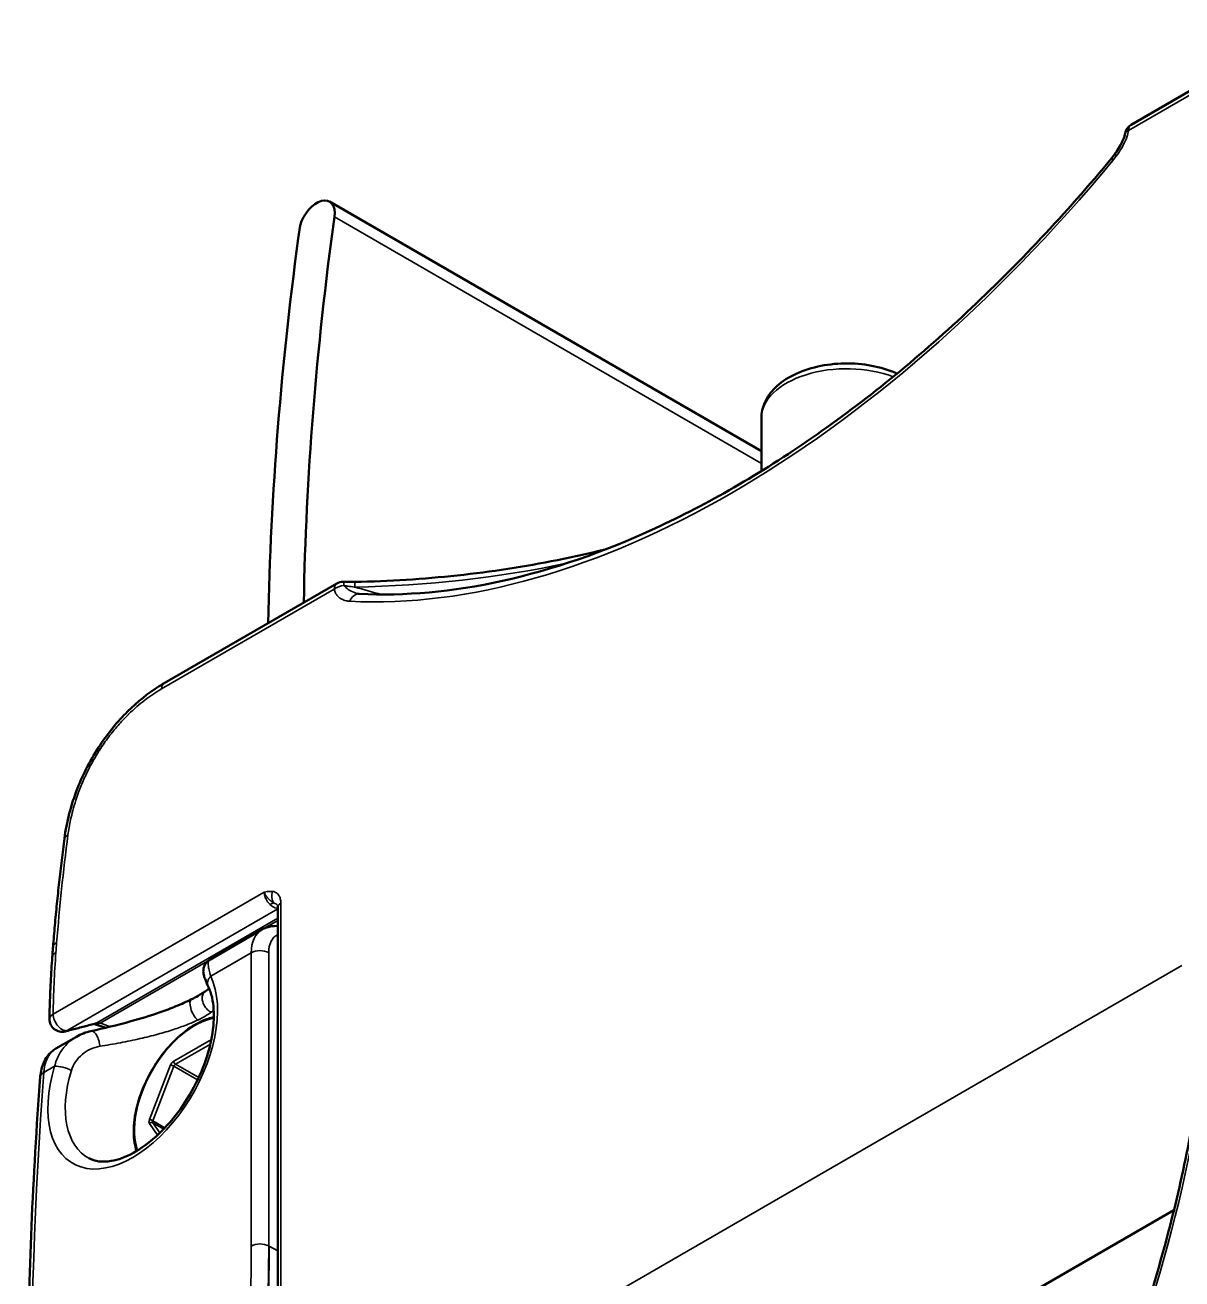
# Model space of a CAD drawing. Header units: millimetres. Extents: x 0 to 3000, y 0 to 3000.
# Drawn here: x 1927.85 to 1973.94, y 925.2 to 975.14 of the extents above; entities that cross this region are included whole.
import ezdxf

# ---------------------------------------------------------------- set-up
doc = ezdxf.new("R2010")
doc.units = ezdxf.units.MM
doc.layers.add('Visible (ANSI)', color=7, linetype='Continuous', lineweight=50)
doc.layers.add('Visible Narrow (ANSI)', color=7, linetype='Continuous', lineweight=35)

msp = doc.modelspace()

# ---------------------------------------------------------------- linework, layer by layer
at = {"layer": 'Visible (ANSI)'}
for p, q in [((1978.7931, 975.1382), (1971.9166, 971.168)), ((1957.185, 958.1709), (1939.9758, 968.1066)), ((1957.185, 957.3774), (1957.185, 959.4879)), ((1933.3916, 948.9256), (1940.2681, 952.8957)), ((1937.9212, 916.8012), (1937.9212, 940.0039)), ((1937.282, 939.1105), (1935.2097, 937.9141)), ((1937.9212, 939.2612), (1937.7836, 939.2552)), ((1929.8948, 934.8455), (1929.0746, 934.372)), ((1930.4716, 935.0709), (1930.4716, 935.0709)), ((1963.3725, 922.0244), (1973.6214, 927.9415))]:
    msp.add_line(p, q, dxfattribs=at)
for centre, start, end in [((1972.1666, 970.735), 120.00012, 170.00731), ((1940.5181, 952.4627), 88.56845, 120), ((1929.3227, 935.5415), 179.26707, 284.37665)]:
    msp.add_arc(centre, 0.5, start, end, dxfattribs=at)
for centre, major_axis, ratio, start_param, end_param in [((1939.4706, 967.2314), (0.5053, 0.8752), 0.5773503, 5.3266613, 8.2627404), ((2023.7881, 999.0866), (-60, -103.923), 0.5773503, 5.3266613, 5.4770725), ((2023.7881, 999.0866), (61, 105.6551), 0.5773503, 2.1833783, 2.3358195), ((1941.1406, 951.9869), (0.0259, 0.4993), 0.783219, 6.2831768, 6.2832507), ((1938.3126, 937.3969), (-1.0395, 1.7083), 0.5922676, 6.2695342, 6.2695409)]:
    msp.add_ellipse(centre, major_axis=major_axis, ratio=ratio, start_param=start_param, end_param=end_param, dxfattribs=at)
for points, knots in [([(1971.1585, 969.8586), (1971.2814, 970.0069), (1971.3981, 970.1749), (1971.5334, 970.4251), (1971.5703, 970.5023), (1971.6175, 970.62), (1971.6322, 970.6614), (1971.6574, 970.7435), (1971.6677, 970.785), (1971.6741, 970.8217)], [0, 0, 0, 0, 0.05990037, 0.05990037, 0.0854279, 0.0854279, 0.09917802, 0.09917802, 0.1135708, 0.1135708, 0.1135708, 0.1135708]), ([(1941.1665, 952.4862), (1942.9727, 952.3926), (1944.8847, 952.5643), (1948.8453, 953.4395), (1950.8936, 954.143), (1955.0414, 956.0582), (1957.1407, 957.2698), (1961.3035, 960.1544), (1963.3668, 961.8272), (1967.3729, 965.5677), (1969.3156, 967.6352), (1971.1585, 969.8586)], [4.21347434, 4.21347434, 4.21347434, 4.21347434, 4.41303559, 4.41303559, 4.61259683, 4.61259683, 4.81215808, 4.81215808, 5.01171932, 5.01171932, 5.21128057, 5.21128057, 5.21128057, 5.21128057]), ([(1957.185, 959.4879), (1957.185, 959.7017), (1957.2331, 959.9146), (1957.4166, 960.3252), (1957.5585, 960.5195), (1957.9353, 960.8909), (1958.1824, 961.0601), (1958.7531, 961.3462), (1959.0808, 961.4593), (1959.7714, 961.6139), (1960.1339, 961.6557), (1960.8594, 961.6672), (1961.2222, 961.6372), (1961.9184, 961.5072), (1962.2516, 961.4069), (1962.565, 961.268), (1962.5762, 961.2629), (1962.5873, 961.2579)], [0.7853982, 0.7853982, 0.7853982, 0.7853982, 1.0379619, 1.0379619, 1.3153343, 1.3153343, 1.6411406, 1.6411406, 1.9863243, 1.9863243, 2.328869, 2.328869, 2.6690859, 2.6690859, 3.0110063, 3.0110063, 3.0237214, 3.0237214, 3.0237214, 3.0237214]), ([(1940.9834, 952.9618), (1942.3513, 952.9875), (1943.7196, 953.0735), (1946.4221, 953.3638), (1947.7563, 953.568), (1949.7176, 953.9612), (1950.3697, 954.1083), (1951.011, 954.2694)], [3.92471115, 3.92471115, 3.92471115, 3.92471115, 4.08226877, 4.08226877, 4.23982638, 4.23982638, 4.31990328, 4.31990328, 4.31990328, 4.31990328]), ([(1929.4167, 942.7409), (1929.5006, 943.3859), (1929.6762, 944.0733), (1930.1717, 945.3313), (1930.4797, 945.9229), (1931.1633, 946.9491), (1931.5378, 947.4054), (1932.3308, 948.1933), (1932.7583, 948.5331), (1933.2555, 948.8453), (1933.3235, 948.8863), (1933.3916, 948.9256)], [0, 0, 0, 0, 0.2190264, 0.2190264, 0.41347566, 0.41347566, 0.59027773, 0.59027773, 0.76849767, 0.76849767, 0.79664869, 0.79664869, 0.79664869, 0.79664869]), ([(1929.4169, 942.7409), (1929.379, 942.45), (1929.3427, 942.1596), (1929.2731, 941.58), (1929.2398, 941.2908), (1929.1762, 940.7137), (1929.146, 940.4258), (1929.0885, 939.8512), (1929.0613, 939.5646), (1929.0098, 938.9927), (1928.9857, 938.7074), (1928.963, 938.4228)], [2.980669984, 2.980669984, 2.980669984, 2.980669984, 2.993639234, 2.993639234, 3.006608485, 3.006608485, 3.019577735, 3.019577735, 3.032546985, 3.032546985, 3.045516235, 3.045516235, 3.045516235, 3.045516235]), ([(1937.9212, 940.0039), (1937.9212, 940.0337), (1937.918, 940.0576), (1937.9112, 940.0875), (1937.9077, 940.0948), (1937.9066, 940.097), (1937.9065, 940.0971), (1937.9065, 940.0971)], [0, 0, 0, 0, 0.014915954, 0.014915954, 0.028962663, 0.028962663, 0.031615767, 0.031615767, 0.031615767, 0.031615767]), ([(1937.287, 939.1134), (1937.3174, 939.131), (1937.3488, 939.147), (1937.4128, 939.1758), (1937.4455, 939.1885), (1937.5118, 939.2107), (1937.5454, 939.2201), (1937.613, 939.2356), (1937.6471, 939.2417), (1937.7153, 939.2507), (1937.7495, 939.2537), (1937.7836, 939.2552)], [5.49808068, 5.49808068, 5.49808068, 5.49808068, 5.55901038, 5.55901038, 5.61994008, 5.61994008, 5.68086978, 5.68086978, 5.74179948, 5.74179948, 5.80268917, 5.80268917, 5.80268917, 5.80268917]), ([(1928.963, 938.4228), (1928.9609, 938.3967), (1928.9589, 938.3707), (1928.9548, 938.3186), (1928.9527, 938.2925), (1928.9487, 938.2405), (1928.9467, 938.2144), (1928.9427, 938.1624), (1928.9407, 938.1364), (1928.9367, 938.0844), (1928.9348, 938.0583), (1928.9328, 938.0323)], [3.0455162354, 3.0455162354, 3.0455162354, 3.0455162354, 3.0467128187, 3.0467128187, 3.047909402, 3.047909402, 3.0491059853, 3.0491059853, 3.0503025686, 3.0503025686, 3.0514991519, 3.0514991519, 3.0514991519, 3.0514991519]), ([(1928.8227, 935.5479), (1928.8248, 935.7109), (1928.8279, 935.8744), (1928.8363, 936.2025), (1928.8416, 936.3671), (1928.8542, 936.6974), (1928.8615, 936.8631), (1928.8783, 937.1954), (1928.8877, 937.3621), (1928.9087, 937.6965), (1928.9203, 937.8642), (1928.9328, 938.0323)], [3.156473207, 3.156473207, 3.156473207, 3.156473207, 3.171515797, 3.171515797, 3.186558387, 3.186558387, 3.201600976, 3.201600976, 3.216643566, 3.216643566, 3.231686155, 3.231686155, 3.231686155, 3.231686155]), ([(1935.1496, 936.8449), (1935.0937, 936.9647), (1935.0509, 937.0634), (1934.9985, 937.2022), (1934.9817, 937.2497), (1934.9617, 937.3366), (1934.9562, 937.366), (1934.9501, 937.4294), (1934.949, 937.4628), (1934.9552, 937.546), (1934.9656, 937.5983), (1935.0025, 937.6959), (1935.0281, 937.7424), (1935.0949, 937.8284), (1935.1379, 937.8681), (1935.1933, 937.9044), (1935.2014, 937.9093), (1935.2096, 937.914)], [0, 0, 0, 0, 0.05841951, 0.05841951, 0.09423401, 0.09423401, 0.10982161, 0.10982161, 0.12341719, 0.12341719, 0.14116473, 0.14116473, 0.15785926, 0.15785926, 0.17583528, 0.17583528, 0.17883103, 0.17883103, 0.17883103, 0.17883103]), ([(1930.3928, 930.0064), (1930.6293, 929.8831), (1930.9237, 929.8374), (1931.5519, 929.9445), (1931.8517, 930.0512), (1932.4621, 930.3851), (1932.7712, 930.6069), (1933.3745, 931.1511), (1933.6684, 931.4741), (1934.2074, 932.1906), (1934.4519, 932.5847), (1934.8632, 933.4006), (1935.0297, 933.8224), (1935.2674, 934.6451), (1935.339, 935.046), (1935.3858, 935.7803), (1935.3619, 936.114), (1935.2612, 936.5646), (1935.2106, 936.7142), (1935.1496, 936.8449)], [3.951686, 3.951686, 3.951686, 3.951686, 4.3736946, 4.3736946, 4.6861414, 4.6861414, 4.9864278, 4.9864278, 5.2896987, 5.2896987, 5.5958204, 5.5958204, 5.9024081, 5.9024081, 6.2069076, 6.2069076, 6.507829, 6.507829, 6.6846163, 6.6846163, 6.6846163, 6.6846163]), ([(1934.4861, 936.339), (1934.6672, 936.4293), (1934.8311, 936.5216), (1934.9857, 936.6223), (1935.0081, 936.6373), (1935.0297, 936.6521)], [0, 0, 0, 0, 0.06790474, 0.06790474, 0.079969024, 0.079969024, 0.079969024, 0.079969024]), ([(1930.4716, 935.0709), (1930.9831, 935.1806), (1931.5171, 935.3083), (1932.4462, 935.5671), (1932.8385, 935.6867), (1933.44, 935.8957), (1933.6538, 935.9752), (1934.0777, 936.1469), (1934.2907, 936.2415), (1934.4812, 936.3363)], [0, 0, 0, 0, 0.17785987, 0.17785987, 0.30129099, 0.30129099, 0.36903505, 0.36903505, 0.44040442, 0.44040442, 0.44040442, 0.44040442]), ([(1930.6274, 935.3642), (1930.5478, 935.3432), (1930.4684, 935.3223), (1930.3099, 935.2807), (1930.2308, 935.2601), (1930.073, 935.2189), (1929.9943, 935.1985), (1929.8373, 935.1577), (1929.7589, 935.1375), (1929.6026, 935.0972), (1929.5246, 935.0771), (1929.4468, 935.0572)], [3.142536493, 3.142536493, 3.142536493, 3.142536493, 3.146239151, 3.146239151, 3.149941809, 3.149941809, 3.153644466, 3.153644466, 3.157347124, 3.157347124, 3.161049782, 3.161049782, 3.161049782, 3.161049782]), ([(1932.291, 930.2947), (1932.2586, 930.3975), (1932.2331, 930.5061), (1932.1695, 930.9011), (1932.1681, 931.2129), (1932.2505, 931.8684), (1932.3346, 932.212), (1932.5791, 932.8955), (1932.7393, 933.2352), (1933.1193, 933.8774), (1933.339, 934.1798), (1933.8168, 934.7176), (1934.0748, 934.9528), (1934.6046, 935.3321), (1934.8765, 935.4759), (1935.2192, 935.5912), (1935.2955, 935.6126), (1935.371, 935.6293)], [5.9838797, 5.9838797, 5.9838797, 5.9838797, 6.1146509, 6.1146509, 6.4384701, 6.4384701, 6.7631976, 6.7631976, 7.0871119, 7.0871119, 7.410705, 7.410705, 7.7346983, 7.7346983, 8.0594947, 8.0594947, 8.1532873, 8.1532873, 8.1532873, 8.1532873]), ([(1970.3126, 918.0015), (1970.8186, 919.2052), (1971.2883, 920.4145), (1972.1511, 922.8343), (1972.5442, 924.0448), (1973.2507, 926.4566), (1973.5641, 927.6578), (1974.1083, 930.0408), (1974.3393, 931.2225), (1974.7169, 933.5563), (1974.8636, 934.7084), (1974.9676, 935.8407)], [5.71319737, 5.71319737, 5.71319737, 5.71319737, 5.8048831, 5.8048831, 5.89656884, 5.89656884, 5.98825457, 5.98825457, 6.0799403, 6.0799403, 6.17162603, 6.17162603, 6.17162603, 6.17162603]), ([(1928.456, 933.2556), (1928.4711, 933.4563), (1928.5161, 933.6495), (1928.6677, 933.9882), (1928.7759, 934.1399), (1928.9619, 934.2995), (1929.0166, 934.3385), (1929.0743, 934.3718)], [0, 0, 0, 0, 0.06649259, 0.06649259, 0.13122647, 0.13122647, 0.1554531, 0.1554531, 0.1554531, 0.1554531]), ([(1928.456, 933.2556), (1928.3054, 931.2555), (1928.1878, 929.2709), (1928.0191, 925.3359), (1927.968, 923.3854), (1927.9321, 919.5217), (1927.9474, 917.6084), (1928.0445, 913.8222), (1928.1262, 911.9492), (1928.3562, 908.2464), (1928.5043, 906.4166), (1928.6855, 904.6099)], [3.05093398, 3.05093398, 3.05093398, 3.05093398, 3.09087528, 3.09087528, 3.13081659, 3.13081659, 3.1707579, 3.1707579, 3.2106992, 3.2106992, 3.25064051, 3.25064051, 3.25064051, 3.25064051])]:
    msp.add_open_spline(points, degree=3, knots=knots, dxfattribs=at)
for points in [[(1940.5305, 952.9626), (1940.6811, 952.9588), (1940.8323, 952.9584), (1940.9834, 952.9613)], [(1941.0862, 952.4989), (1941.0855, 952.4991), (1941.0848, 952.4993), (1941.0841, 952.4995)], [(1941.0862, 952.4989), (1941.1071, 952.4928), (1941.1341, 952.4879), (1941.1665, 952.4862)], [(1935.2096, 937.9141), (1935.2096, 937.9141), (1935.2096, 937.9141), (1935.2097, 937.9142)], [(1935.0293, 936.6516), (1935.088, 936.692), (1935.1397, 936.7308), (1935.1839, 936.7668)], [(1931.0568, 935.2025), (1930.9045, 935.254), (1930.7524, 935.3055), (1930.6003, 935.357)], [(1929.8948, 934.8456), (1930.0744, 934.9492), (1930.2707, 935.0278), (1930.4716, 935.0709)], [(1929.0743, 934.3718), (1929.0744, 934.3719), (1929.0745, 934.3719), (1929.0746, 934.372)]]:
    msp.add_open_spline(points, degree=3, dxfattribs=at)
at = {"layer": 'Visible Narrow (ANSI)'}
for p, q in [((1978.6896, 974.9093), (1971.813, 970.9391)), ((1940.1747, 967.4975), (1957.185, 957.6766)), ((1940.1645, 952.6668), (1933.288, 948.6967)), ((1928.9691, 935.746), (1937.3801, 940.6026)), ((1937.9212, 939.9355), (1929.5309, 935.0914)), ((1938.0383, 940.1672), (1938.0383, 916.958)), ((1930.7082, 935.3975), (1937.9212, 939.562)), ((1937.9212, 939.4795), (1937.2933, 939.117)), ((1935.2046, 937.9111), (1930.8353, 935.3885)), ((1935.2097, 937.9141), (1935.2074, 937.9128)), ((1936.8619, 938.1916), (1935.2491, 937.2604)), ((1936.8619, 926.5095), (1936.8619, 938.1916)), ((1937.5564, 938.1986), (1937.5564, 926.5165)), ((1938.0383, 916.958), (1973.9391, 937.6854)), ((1933.7699, 933.8732), (1935.2725, 934.7407)), ((1935.2322, 934.5542), (1933.8406, 933.7507)), ((1929.027, 933.6681), (1928.601, 933.4221)), ((1933.6474, 933.7208), (1932.8044, 931.548)), ((1933.7794, 933.6745), (1932.9363, 931.5017)), ((1934.7245, 933.1288), (1933.7794, 933.6745)), ((1933.8406, 933.7507), (1934.7659, 933.2165)), ((1932.8044, 931.3847), (1933.1258, 930.9274)), ((1932.9363, 931.5017), (1933.4226, 931.2209)), ((1932.9363, 931.42), (1933.22, 931.0164)), ((1933.3722, 931.1684), (1932.9363, 931.42)), ((1937.5564, 926.5165), (1937.5737, 926.5072)), ((1937.5737, 926.5072), (1937.9212, 926.3201))]:
    msp.add_line(p, q, dxfattribs=at)
for centre, major_axis, ratio, start_param, end_param in [((1972.1666, 970.735), (-0.4924, 0.0868), 0.4355546, 5.5868779, 6.2831885), ((1972.1666, 970.735), (-0.25, 0.433), 0.5773398, 6.2831841, 7.0685823), ((1971.5434, 969.5396), (-0.385, 0.3191), 0.2307443, 6.283184, 6.9167656), ((1955.9888, 993.1822), (-22.4658, -38.9118), 0.5773503, 0.2864835, 1.2842897), ((1960.585, 959.4879), (-3.4, 0), 0.5773503, 4.1365872, 6.2831853), ((1941.0599, 967.1632), (-25.8223, -0.7583), 0.5575102, 1.5518519, 1.883955), ((1940.5181, 952.4627), (-0.25, 0.433), 0.5773503, 0, 0.7853645), ((1940.5181, 952.4627), (0.0125, 0.4998), 0.0812793, 5.4980047, 6.2831853), ((1940.5181, 952.4627), (0.4882, 0.1079), 0.6905803, 1.3432702, 2.2172656), ((1941.1406, 951.9869), (0.0259, 0.4993), 0.783219, 0.0000738, 1.1906093), ((1933.6416, 948.4926), (-0.25, 0.433), 0.5773503, 0, 0.7853982), ((1983.173, 963.7853), (38.4069, 66.5228), 0.5773503, 2.1952718, 2.2601181), ((1929.9127, 942.6765), (-0.4958, 0.0645), 0.4773826, 5.5664073, 6.2831853), ((1937.4689, 939.8166), (0.3566, 0.3505), 0.2841994, 0.3902457, 0.9122683), ((1938.3212, 940.0039), (-0.4, 0), 0.5773503, 5.4977845, 6.2831853), ((1938.3125, 937.3967), (-1.0394, 1.7085), 0.5922683, 6.2695855, 7.0550786), ((1938.6533, 937.6078), (-0.7894, 1.2753), 0.5971365, 6.210619, 7.0504375), ((1937.8054, 938.7557), (-0.0217, 0.4995), 0.760667, 5.9169807, 6.2831853), ((1929.4614, 938.3831), (-0.4984, 0.0397), 0.5193032, 5.5414242, 6.2831853), ((1982.7626, 963.594), (38.1154, 66.0178), 0.5773503, 2.2601181, 2.266101), ((1929.4314, 937.995), (-0.4986, 0.0373), 0.5230636, 5.5389525, 6.2831853), ((1956.5378, 951.1887), (19.4962, 33.7684), 0.5773503, 2.266101, 2.3413092), ((1937.2155, 937.9874), (-0.5, 0.0001), 0.5773803, 3.9619735, 5.4978423), ((1932.1381, 933.9394), (-2.3898, -4.1393), 0.5773503, 5.0963567, 9.0408108), ((1935.6027, 937.0563), (-0.4531, -0.2114), 0.7570441, 5.1995655, 6.2832042), ((1934.7094, 935.8916), (-0.2233, 0.4474), 0.4248418, 0.0001337, 2.3444014), ((1944.4108, 922.2451), (21.8448, 37.8362), 0.5773503, 4.9277992, 5.3862279), ((1929.3227, 935.5415), (-0.5, 0.0064), 0.5686954, 5.5051231, 6.2831853), ((1929.3227, 935.5415), (0.25, -0.433), 0.5773503, 3.9266197, 6.1275011), ((2010.4622, 981.4243), (-102.2912, -47.3131), 0.1266014, 0.6017703, 0.6202836), ((1930.7576, 935.8316), (-0.1605, -0.4735), 0.7031558, 0.0094655, 0.660842), ((1930.4999, 935.8477), (0.1275, -0.4835), 0.8071663, 0, 0.2161413), ((2526.8519, 1267.811), (-812.2526, -142.3688), 0.4364186, 0.6737192, 0.6744636), ((1934.613, 932.5105), (-1.7, -2.9445), 0.5773503, 3.6066323, 5.8181456), ((1929.3227, 935.5415), (0.1241, -0.4843), 0.8177019, 6.2831832, 6.5049302), ((1933.7699, 933.7099), (-0.1, -0.1732), 0.5773503, 3.9269908, 4.9741884), ((1933.8406, 933.8324), (0.05, -0.0866), 0.5773503, 3.9269908, 5.4977871), ((2052.7161, 992.0515), (88.1245, 152.6361), 0.5773503, 2.2655358, 2.4652032), ((1928.9546, 933.218), (-0.4986, 0.0375), 0.5227091, 5.5392489, 6.2831853), ((1929.3806, 933.464), (-0.4785, 0.1451), 0.305849, 4.0957547, 5.6316451), ((1932.4793, 933.7424), (-2.14, -3.7066), 0.5773503, 5.0963568, 6.3078805), ((1933.7181, 933.68), (-0.0932, 0.0362), 0.2113249, 4.0804747, 5.651271), ((1933.8406, 933.6691), (-0.05, -0.0866), 0.5773503, 3.9269908, 4.9741884), ((1932.9268, 931.537), (-0.1, -0.1732), 0.5773503, 4.9741884, 6.0213859), ((1932.8751, 931.5072), (0.0932, -0.0362), 0.2113249, 0.938882, 2.5096783), ((1932.8751, 931.3439), (0.0818, 0.0575), 0.7886751, 0.3508794, 1.9216757), ((1932.9975, 931.4962), (-0.05, -0.0866), 0.5773503, 4.9741884, 6.0213859), ((1937.2155, 926.3053), (0.5, 0), 0.5773503, 0.8203232, 2.3561792)]:
    msp.add_ellipse(centre, major_axis=major_axis, ratio=ratio, start_param=start_param, end_param=end_param, dxfattribs=at)
for points in [[(1971.813, 970.9391), (1971.8001, 970.8595), (1971.7557, 970.6904), (1971.6026, 970.3476), (1971.4541, 970.093), (1971.2855, 969.8635), (1971.1897, 969.744)], [(1940.9934, 952.7551), (1941.3469, 952.6514), (1941.6964, 952.5536), (1942.0402, 952.4617)], [(1937.7115, 940.6327), (1937.7703, 940.6245), (1937.8691, 940.5859), (1937.966, 940.4838), (1938.0251, 940.3432), (1938.0383, 940.2295), (1938.0383, 940.1672)], [(1937.7608, 940.1792), (1937.8164, 940.1506), (1937.8688, 940.1205), (1937.909, 940.0917)], [(1935.2679, 935.822), (1935.3027, 935.847), (1935.3353, 935.8719), (1935.3657, 935.8966)], [(1930.8353, 935.3885), (1930.7906, 935.4047), (1930.7469, 935.4077), (1930.7082, 935.3975)], [(1937.5737, 926.5072), (1937.5737, 922.356), (1937.1674, 917.9141), (1937.5737, 913.9603)]]:
    msp.add_open_spline(points, degree=3, dxfattribs=at)
for points, knots in [([(1940.9834, 952.9617), (1940.9839, 952.9617), (1940.9844, 952.9592), (1940.985, 952.954), (1940.9863, 952.9421), (1940.9879, 952.9163), (1940.9893, 952.881), (1940.9907, 952.8458), (1940.992, 952.8014), (1940.9934, 952.7551)], [0.39031367, 0.39031367, 0.39031367, 0.39031367, 0.5, 0.5, 0.5, 0.75, 0.75, 0.75, 0.99941534, 0.99941534, 0.99941534, 0.99941534]), ([(1940.787, 952.1908), (1940.7363, 952.1952), (1940.6894, 952.2022), (1940.6463, 952.2113), (1940.6104, 952.2188), (1940.5772, 952.2278), (1940.5468, 952.2381), (1940.5164, 952.2484), (1940.4889, 952.2602), (1940.463, 952.2737), (1940.4313, 952.2902), (1940.402, 952.3091), (1940.3734, 952.3325), (1940.3565, 952.3463), (1940.3397, 952.3614), (1940.3235, 952.3776), (1940.2899, 952.4111), (1940.2595, 952.4494), (1940.2351, 952.488), (1940.2306, 952.4949), (1940.2265, 952.5019), (1940.2225, 952.5089), (1940.1937, 952.5595), (1940.1752, 952.6111), (1940.1645, 952.6668)], [0.00121608, 0.00121608, 0.00121608, 0.00121608, 0.13710194, 0.13710194, 0.13710194, 0.25, 0.25, 0.25, 0.36267155, 0.36267155, 0.36267155, 0.5, 0.5, 0.5, 0.58136978, 0.58136978, 0.58136978, 0.75, 0.75, 0.75, 0.78050582, 0.78050582, 0.78050582, 1, 1, 1, 1]), ([(1940.5556, 952.8155), (1940.6098, 952.8072), (1940.664, 952.7991), (1940.7182, 952.7913), (1940.8012, 952.7794), (1940.8842, 952.7681), (1940.9673, 952.7575), (1940.976, 952.7564), (1940.9847, 952.7553), (1940.9934, 952.7551)], [0.00000663, 0.00000663, 0.00000663, 0.00000663, 0.37162823, 0.37162823, 0.37162823, 0.94049262, 0.94049262, 0.94049262, 0.99978668, 0.99978668, 0.99978668, 0.99978668]), ([(1941.0841, 952.4995), (1941.0461, 952.5106), (1941.0097, 952.5226), (1940.975, 952.5355), (1940.8803, 952.5705), (1940.7972, 952.6108), (1940.7274, 952.6573), (1940.6575, 952.7038), (1940.6009, 952.7575), (1940.5556, 952.8155)], [0.21119199, 0.21119199, 0.21119199, 0.21119199, 0.33333333, 0.33333333, 0.33333333, 0.66666667, 0.66666667, 0.66666667, 0.99999612, 0.99999612, 0.99999612, 0.99999612]), ([(1929.5591, 942.8806), (1929.5717, 942.9776), (1929.5863, 943.0754), (1929.6031, 943.1739), (1929.6214, 943.2808), (1929.6423, 943.3885), (1929.6657, 943.4969), (1929.6916, 943.6165), (1929.7206, 943.7369), (1929.7528, 943.8577), (1929.7886, 943.9924), (1929.8285, 944.1278), (1929.8722, 944.2633), (1929.9069, 944.3706), (1929.944, 944.478), (1929.9835, 944.5853), (1930, 944.6301), (1930.017, 944.6749), (1930.0344, 944.7197), (1930.1007, 944.8907), (1930.1732, 945.0611), (1930.2516, 945.2299), (1930.3383, 945.4167), (1930.4321, 945.6016), (1930.5326, 945.783), (1930.6226, 945.9454), (1930.7178, 946.1051), (1930.8178, 946.261), (1930.8345, 946.287), (1930.8513, 946.3129), (1930.8682, 946.3387), (1930.9838, 946.5149), (1931.1055, 946.686), (1931.2322, 946.8509), (1931.3513, 947.0059), (1931.4748, 947.1554), (1931.6019, 947.2984), (1931.7197, 947.4309), (1931.8405, 947.558), (1931.9636, 947.6789), (1931.9664, 947.6816), (1931.9692, 947.6844), (1931.972, 947.6871), (1932.0821, 947.7948), (1932.1939, 947.8977), (1932.3071, 947.9953), (1932.4115, 948.0854), (1932.517, 948.1711), (1932.6232, 948.2522), (1932.7276, 948.332), (1932.8327, 948.4073), (1932.9383, 948.4783), (1933.0545, 948.5565), (1933.1713, 948.6293), (1933.288, 948.6967)], [0.00000542, 0.00000542, 0.00000542, 0.00000542, 0.04399822, 0.04399822, 0.04399822, 0.0917664, 0.0917664, 0.0917664, 0.1445171, 0.1445171, 0.1445171, 0.20337514, 0.20337514, 0.20337514, 0.25, 0.25, 0.25, 0.2694807, 0.2694807, 0.2694807, 0.34391143, 0.34391143, 0.34391143, 0.42626428, 0.42626428, 0.42626428, 0.5, 0.5, 0.5, 0.51230303, 0.51230303, 0.51230303, 0.59625968, 0.59625968, 0.59625968, 0.67517088, 0.67517088, 0.67517088, 0.74833799, 0.74833799, 0.74833799, 0.75, 0.75, 0.75, 0.81533565, 0.81533565, 0.81533565, 0.8755748, 0.8755748, 0.8755748, 0.934779, 0.934779, 0.934779, 1, 1, 1, 1]), ([(1937.6083, 940.1112), (1937.5738, 940.1445), (1937.5417, 940.1822), (1937.5137, 940.2218), (1937.4896, 940.2558), (1937.4684, 940.2913), (1937.4501, 940.3281), (1937.4471, 940.3341), (1937.4442, 940.3401), (1937.4414, 940.3461), (1937.4259, 940.3791), (1937.4128, 940.4133), (1937.403, 940.4469), (1937.3999, 940.4574), (1937.3971, 940.4678), (1937.3947, 940.4782), (1937.3867, 940.5118), (1937.3822, 940.5445), (1937.3806, 940.5755), (1937.3802, 940.5847), (1937.38, 940.5938), (1937.3801, 940.6026)], [0, 0, 0, 0, 0.25, 0.25, 0.25, 0.4650696, 0.4650696, 0.4650696, 0.5, 0.5, 0.5, 0.69069669, 0.69069669, 0.69069669, 0.75, 0.75, 0.75, 0.94287648, 0.94287648, 0.94287648, 1, 1, 1, 1]), ([(1937.3801, 940.6026), (1937.4206, 940.6108), (1937.4607, 940.6177), (1937.4987, 940.6237), (1937.5367, 940.6296), (1937.5727, 940.6347), (1937.608, 940.6364), (1937.6433, 940.6382), (1937.678, 940.6367), (1937.7115, 940.6327)], [0, 0, 0, 0, 0.3333333, 0.3333333, 0.3333333, 0.6666667, 0.6666667, 0.6666667, 1, 1, 1, 1]), ([(1937.3801, 940.6026), (1937.3825, 940.5951), (1937.3851, 940.5875), (1937.3879, 940.5799), (1937.3991, 940.5501), (1937.4138, 940.5198), (1937.4312, 940.4901), (1937.4347, 940.484), (1937.4384, 940.478), (1937.4421, 940.472), (1937.4616, 940.441), (1937.4838, 940.4106), (1937.51, 940.3798), (1937.5124, 940.377), (1937.5148, 940.3742), (1937.5173, 940.3714), (1937.5453, 940.3393), (1937.578, 940.3071), (1937.6146, 940.2779), (1937.6168, 940.2762), (1937.6189, 940.2745), (1937.6211, 940.2728), (1937.6636, 940.2397), (1937.7106, 940.21), (1937.7608, 940.1792)], [0, 0, 0, 0, 0.05109672, 0.05109672, 0.05109672, 0.25, 0.25, 0.25, 0.29056258, 0.29056258, 0.29056258, 0.5, 0.5, 0.5, 0.51900449, 0.51900449, 0.51900449, 0.737255, 0.737255, 0.737255, 0.75, 0.75, 0.75, 1, 1, 1, 1]), ([(1937.7115, 940.6327), (1937.6827, 940.5624), (1937.6684, 940.4741), (1937.6774, 940.3915), (1937.6864, 940.3089), (1937.7185, 940.2321), (1937.7608, 940.1792)], [0, 0, 0, 0, 0.5, 0.5, 0.5, 1, 1, 1, 1]), ([(1937.6083, 940.1112), (1937.6409, 940.0798), (1937.6755, 940.0522), (1937.7107, 940.0298), (1937.7403, 940.011), (1937.7703, 939.9958), (1937.7999, 939.9845), (1937.8051, 939.9825), (1937.8104, 939.9806), (1937.8156, 939.9789), (1937.8505, 939.9672), (1937.8847, 939.9612), (1937.9168, 939.9612), (1937.9182, 939.9612), (1937.9197, 939.9612), (1937.9212, 939.9612)], [0, 0, 0, 0, 0.27188414, 0.27188414, 0.27188414, 0.5, 0.5, 0.5, 0.5405183, 0.5405183, 0.5405183, 0.81141479, 0.81141479, 0.81141479, 0.82382974, 0.82382974, 0.82382974, 0.82382974]), ([(1935.2491, 937.2604), (1935.2208, 937.3469), (1935.1979, 937.4276), (1935.1805, 937.5023), (1935.1733, 937.5336), (1935.167, 937.5638), (1935.1619, 937.5928), (1935.1541, 937.6361), (1935.1491, 937.677), (1935.1472, 937.7131), (1935.1447, 937.759), (1935.1473, 937.7973), (1935.1541, 937.8271), (1935.1568, 937.8392), (1935.1603, 937.8499), (1935.1643, 937.8595), (1935.175, 937.8851), (1935.1898, 937.9028), (1935.2096, 937.9141)], [0, 0, 0, 0, 0.17615519, 0.17615519, 0.17615519, 0.25, 0.25, 0.25, 0.36029296, 0.36029296, 0.36029296, 0.5, 0.5, 0.5, 0.55655512, 0.55655512, 0.55655512, 0.70782122, 0.70782122, 0.70782122, 0.70782122]), ([(1935.2679, 935.822), (1935.2539, 935.8286), (1935.1866, 935.8637), (1935.093, 935.9402), (1935.0082, 936.0517), (1934.9589, 936.1412), (1934.9255, 936.2313), (1934.9079, 936.3147), (1934.9032, 936.3958), (1934.9131, 936.4779), (1934.94, 936.5533), (1934.9803, 936.6122), (1935.0136, 936.6409), (1935.0293, 936.6516)], [0, 0, 0, 0, 0.04073233, 0.19382153, 0.27036612, 0.34691072, 0.42345532, 0.49999991, 0.57654451, 0.65308911, 0.72963371, 0.8061783, 0.86518608, 0.86518608, 0.86518608, 0.86518608]), ([(1930.8255, 934.4655), (1931.0956, 934.5078), (1931.6249, 934.5985), (1932.4022, 934.7588), (1933.1143, 934.9349), (1933.7428, 935.1205), (1934.2819, 935.3117), (1934.5935, 935.4459), (1934.7294, 935.5111)], [0, 0, 0, 0, 0.2153933, 0.4148617, 0.5904589, 0.7444006, 0.8795473, 1, 1, 1, 1]), ([(1934.7294, 935.5111), (1934.7996, 935.5448), (1934.8672, 935.5791), (1934.9312, 935.6136), (1934.9947, 935.6479), (1935.0547, 935.6826), (1935.1107, 935.7173), (1935.1672, 935.7523), (1935.2196, 935.7874), (1935.2679, 935.822)], [0, 0, 0, 0, 0.3342615, 0.3342615, 0.3342615, 0.6657136, 0.6657136, 0.6657136, 1, 1, 1, 1]), ([(1929.8946, 934.8454), (1929.7663, 934.7713), (1929.6465, 934.6806), (1929.5381, 934.5746), (1929.5279, 934.5647), (1929.5178, 934.5546), (1929.5079, 934.5444), (1929.3978, 934.4318), (1929.3004, 934.3031), (1929.221, 934.1629), (1929.2173, 934.1562), (1929.2135, 934.1495), (1929.2098, 934.1428), (1929.1287, 933.9955), (1929.067, 933.836), (1929.027, 933.6681)], [0.27868038, 0.27868038, 0.27868038, 0.27868038, 0.5, 0.5, 0.5, 0.52077369, 0.52077369, 0.52077369, 0.75, 0.75, 0.75, 0.76090777, 0.76090777, 0.76090777, 0.99999999, 0.99999999, 0.99999999, 0.99999999]), ([(1930.8255, 934.4655), (1930.8247, 934.482), (1930.8186, 934.5628), (1930.7944, 934.6858), (1930.7483, 934.8135), (1930.7073, 934.8973), (1930.6626, 934.9654), (1930.6185, 935.0152), (1930.573, 935.0513), (1930.5238, 935.0729), (1930.4899, 935.0745), (1930.4729, 935.0712), (1930.4716, 935.0709)], [0, 0, 0, 0, 0.04856722, 0.23110278, 0.32237056, 0.41363834, 0.50490612, 0.59617391, 0.68744169, 0.77870947, 0.86997725, 0.87743541, 0.87743541, 0.87743541, 0.87743541]), ([(1928.601, 933.4221), (1928.6097, 933.5757), (1928.662, 933.862), (1928.8309, 934.1836), (1928.9907, 934.3235), (1929.0743, 934.3718)], [0.00000079, 0.00000079, 0.00000079, 0.00000079, 0.25, 0.5, 0.72002288, 0.72002288, 0.72002288, 0.72002288]), ([(1929.6935, 933.4995), (1929.77, 933.7515), (1929.9245, 933.9725), (1930.1249, 934.141), (1930.3253, 934.3095), (1930.5711, 934.4256), (1930.8255, 934.4655)], [0, 0, 0, 0, 0.5, 0.5, 0.5, 1, 1, 1, 1]), ([(1936.8619, 926.5095), (1936.8619, 925.9879), (1936.8555, 925.4625), (1936.8451, 924.9346), (1936.8352, 924.4288), (1936.8216, 923.9209), (1936.8066, 923.412), (1936.7925, 922.9373), (1936.7772, 922.4617), (1936.7622, 921.9861), (1936.7477, 921.5257), (1936.7336, 921.0653), (1936.7214, 920.6057), (1936.7172, 920.4481), (1936.7132, 920.2907), (1936.7095, 920.1334), (1936.7017, 919.8023), (1936.6952, 919.4717), (1936.6905, 919.1421), (1936.6828, 918.6063), (1936.6801, 918.0729), (1936.6845, 917.5435), (1936.6862, 917.3517), (1936.6887, 917.1605), (1936.6924, 916.9699), (1936.6999, 916.5775), (1936.7119, 916.1878), (1936.7294, 915.8013), (1936.7583, 915.1629), (1936.8023, 914.5335), (1936.8656, 913.9175)], [0, 0, 0, 0, 0.12459058, 0.12459058, 0.12459058, 0.24395436, 0.24395436, 0.24395436, 0.35527791, 0.35527791, 0.35527791, 0.46306009, 0.46306009, 0.46306009, 0.5, 0.5, 0.5, 0.5777691, 0.5777691, 0.5777691, 0.7042057, 0.7042057, 0.7042057, 0.75, 0.75, 0.75, 0.84426209, 0.84426209, 0.84426209, 1, 1, 1, 1]), ([(1937.558, 913.9687), (1937.4955, 914.5771), (1937.452, 915.1986), (1937.4234, 915.8288), (1937.3976, 916.3978), (1937.384, 916.9738), (1937.3791, 917.5545), (1937.3746, 918.0805), (1937.3774, 918.6104), (1937.385, 919.1424), (1937.3919, 919.6268), (1937.4027, 920.113), (1937.4157, 920.5999), (1937.4279, 921.0589), (1937.442, 921.5185), (1937.4564, 921.9779), (1937.4714, 922.454), (1937.4868, 922.9299), (1937.5008, 923.4046), (1937.5159, 923.9156), (1937.5296, 924.4251), (1937.5395, 924.9321), (1937.55, 925.4636), (1937.5564, 925.9922), (1937.5564, 926.5165)], [0, 0, 0, 0, 0.15388694, 0.15388694, 0.15388694, 0.29280648, 0.29280648, 0.29280648, 0.4186623, 0.4186623, 0.4186623, 0.53324743, 0.53324743, 0.53324743, 0.64127104, 0.64127104, 0.64127104, 0.75322155, 0.75322155, 0.75322155, 0.87370883, 0.87370883, 0.87370883, 1, 1, 1, 1])]:
    msp.add_open_spline(points, degree=3, knots=knots, dxfattribs=at)

doc.saveas('drawing.dxf')
